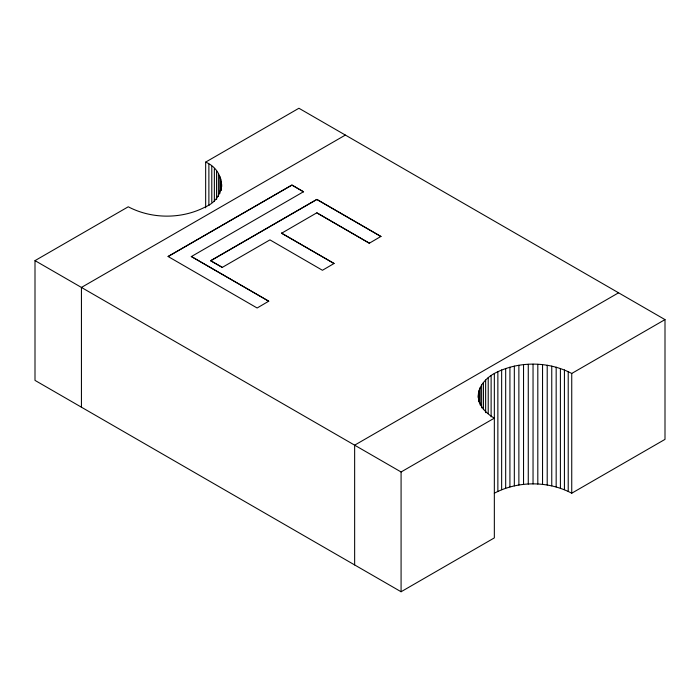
<?xml version="1.0" encoding="UTF-8"?>
<svg xmlns="http://www.w3.org/2000/svg" width="700" height="700" viewBox="0 0 700 700"><rect width="100%" height="100%" fill="white"/><g stroke="black" fill="none" stroke-linecap="round" stroke-linejoin="round"><path stroke-width="1.05" d="M665 319.611L298.918 108.255L205.66 162.102C226.275 170.888 226.275 198.004 205.66 206.789C182.035 219.249 151.883 219.249 128.258 206.789L35 260.627L35 380.389L401.082 591.745L494.34 537.898L494.34 373.459C517.965 360.999 548.117 360.999 571.742 373.459L665 319.611L665 439.373L571.742 493.211C548.117 480.751 517.965 480.751 494.34 493.211M478.31 397.976C477.391 387.231 485.537 378.35 494.34 373.459M345.354 135.074L81.436 287.438L81.436 407.199M168.096 256.506L291.935 185.01L303.546 191.809L291.935 185.106L168.096 256.506L257.127 308L268.739 301.201L191.319 256.506L268.739 301.201M191.319 256.594L303.546 191.713M210.709 260.671L316.846 199.395L380.957 236.504L316.846 199.482L210.709 260.759L222.32 267.374L269.946 239.881L322.446 270.279L334.058 263.489L281.558 233.179L334.058 263.489M281.558 233.266L316.846 212.8L369.346 243.206L316.846 212.888M369.346 243.206L380.957 236.416M618.564 292.801L354.646 445.174L354.646 564.926M35 260.627L401.082 471.984L494.34 418.145C486.229 413.507 478.415 405.738 478.31 395.797M210.709 260.759L222.32 267.461M571.742 373.459L571.742 493.211M568.216 371.595L568.216 491.347M564.428 369.915L564.428 489.676M560.403 368.436L560.403 488.189M556.168 367.168L556.168 486.92M551.758 366.109L551.758 485.861M547.207 365.277L547.207 485.039M542.544 364.683L542.544 484.435M537.81 364.324L537.81 484.076M533.041 364.201L533.041 483.963M528.273 364.324L528.273 484.076M523.539 364.683L523.539 484.435M518.875 365.277L518.875 485.039M514.325 366.109L514.325 485.861M509.915 367.168L509.915 486.92M505.68 368.436L505.68 488.189M501.646 369.915L501.646 489.676M497.866 371.595L497.866 491.347M491.12 375.489L491.12 416.859M488.215 377.676L488.215 413.604M485.642 380.004L485.642 412.659M483.438 382.445L483.438 409.666M481.617 384.991L481.617 407.855M480.183 387.625L480.183 405.037M479.141 390.311L479.141 401.196M478.52 393.05L478.52 401.817M401.082 471.984L401.082 591.745M221.69 184.441L221.69 186.62M221.48 181.694L221.48 190.461M220.859 178.955L220.859 189.849M219.817 176.269L219.817 193.69M218.383 173.635L218.383 196.499M216.562 171.089L216.562 199.395M214.357 168.648L214.357 201.311M211.785 166.32L211.785 202.248M208.88 164.133L208.88 205.502M205.66 162.102L205.66 207.83"/></g></svg>
